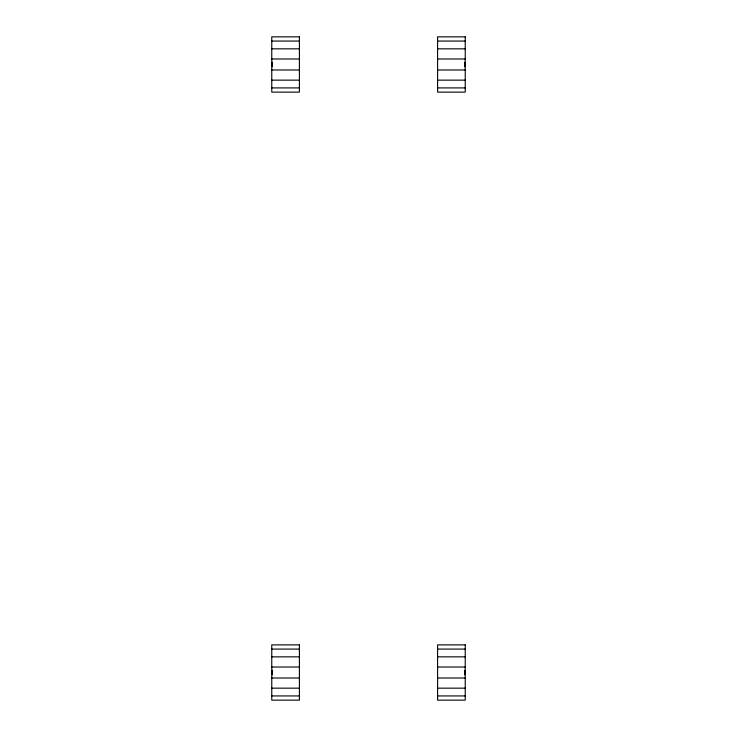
<?xml version="1.0" encoding="UTF-8"?>
<svg xmlns="http://www.w3.org/2000/svg" width="737" height="737" viewBox="0 0 737 737"><rect width="100%" height="100%" fill="white"/><g stroke="black" fill="none" stroke-linecap="round" stroke-linejoin="round"><path stroke-width="1.11" d="M272.322 62.323L271.769 64.487L272.322 66.652M272.322 670.348L271.769 672.513L272.322 674.677M464.678 66.652L465.231 64.487L464.678 62.323M464.678 674.677L465.231 672.513L464.678 670.348M272.423 62.323L271.769 64.487L272.423 66.652M272.423 670.348L271.769 672.513L272.423 674.677M464.577 66.652L465.231 64.487L464.577 62.323M464.577 674.677L465.231 672.513L464.577 670.348M271.769 41.06L299.406 41.06M437.594 41.06L465.231 41.06M271.769 48.835L299.406 48.835M437.594 48.835L465.231 48.835M271.769 58.988L299.406 58.988M437.594 58.988L465.231 58.988M271.769 69.987L299.406 69.987M437.594 69.987L465.231 69.987M271.769 80.14L299.406 80.14M437.594 80.14L465.231 80.14M271.769 87.915L299.406 87.915M437.594 87.915L465.231 87.915M271.769 649.085L299.406 649.085M437.594 649.085L465.231 649.085M271.769 656.86L299.406 656.86M437.594 656.86L465.231 656.86M271.769 667.013L299.406 667.013M437.594 667.013L465.231 667.013M271.769 678.012L299.406 678.012M437.594 678.012L465.231 678.012M271.769 688.165L299.406 688.165M437.594 688.165L465.231 688.165M271.769 695.94L299.406 695.94M437.594 695.94L465.231 695.94M299.406 36.85L271.769 36.85L271.769 92.125L299.406 92.125L299.406 36.85M465.231 36.85L437.594 36.85L437.594 92.125L465.231 92.125L465.231 36.85M299.406 644.875L271.769 644.875L271.769 700.15L299.406 700.15L299.406 644.875M465.231 644.875L437.594 644.875L437.594 700.15L465.231 700.15L465.231 644.875"/></g></svg>
